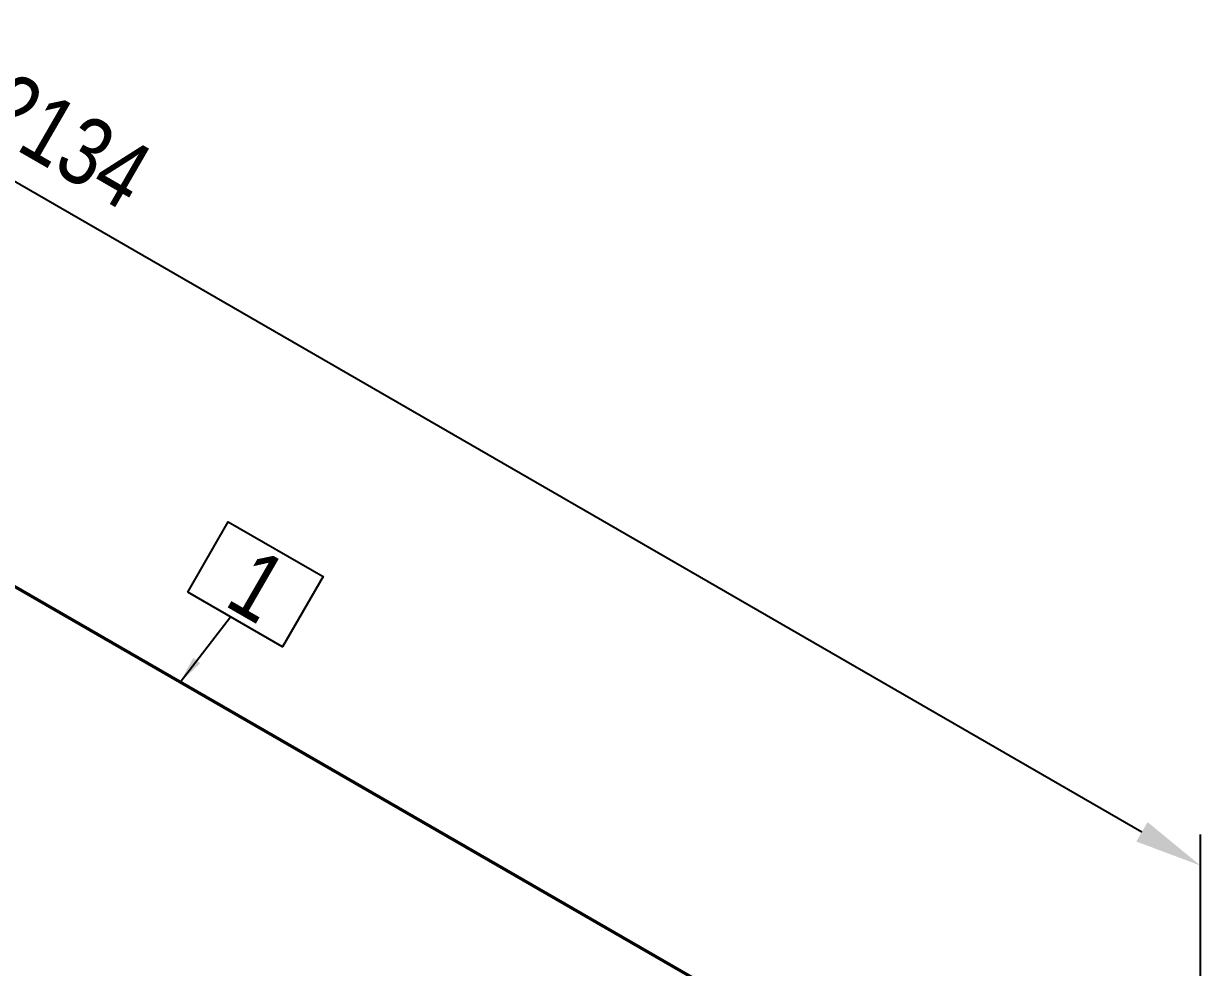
# Model space of a CAD drawing. Header units: millimetres. Extents: x 0 to 594, y 0 to 420.
# Drawn here: x 290.42 to 333.97, y 342.81 to 377.76 of the extents above; entities that cross this region are included whole.
import ezdxf
from ezdxf import colors
from ezdxf.entities.mleader import LeaderData, LeaderLine
from ezdxf.enums import TextEntityAlignment as Align
from ezdxf.math import Vec2, Vec3

# ---------------------------------------------------------------- set-up
doc = ezdxf.new("R2010")
doc.units = ezdxf.units.MM
doc.header["$LTSCALE"] = 0.25
doc.layers.add('주석', color=7, linetype='Continuous')
doc.layers.add('치수', color=1, linetype='Continuous')
doc.layers.add('파이프 작은 보어', color=30, linetype='Continuous', lineweight=50)
doc.styles.add('AdskIsoAnnotation', font='arial.ttf', dxfattribs={"width": 0.8, "height": 1})
doc.styles.add('AdskIsoMetric', font='arial.ttf', dxfattribs={"width": 0.8, "height": 2.5})
doc.styles.add('AdskIsoMetric-30', font='arial.ttf', dxfattribs={"width": 0.8, "height": 2.5})
doc.styles.get("Standard").update_dxf_attribs({"font": 'arial.ttf'})
doc.dimstyles.new('AdskIsoMetric', dxfattribs={"dimtxt": 2.5, "dimasz": 2.5, "dimexe": 1, "dimexo": 2, "dimgap": 0.8, "dimtad": 1, "dimdec": 0, "dimrnd": 1, "dimzin": 0, "dimdsep": 46, "dimtxsty": 'AdskIsoMetric', "dimcen": 0, "dimclrt": 7, "dimadec": 0, "dimazin": 0, "dimtfac": 1, "dimtdec": 0, "dimtmove": 1, "dimatfit": 3, "dimfxl": 0, "dimfrac": 2, "dimtolj": 1, "dimtzin": 0, "dimarcsym": 0})

# ---------------------------------------------------------------- blocks, each defined once
blk = doc.blocks.new('*D24')
at = {"layer": 'Defpoints', "color": 0}
for p in [(250.1137575086776, 380.0001245054708), (333.9715476140345, 346.5848068140912), (333.9715476139971, 331.5848068140912)]:
    blk.add_point(p, dxfattribs=at)
at = {"layer": '치수', "color": 0, "lineweight": -2}
for p, q in [((250.1137575086833, 382.3095255822311), (250.1137575087178, 396.1548250438508)), ((252.2788210181712, 393.7501245054625), (331.8064841045781, 347.8348068140994)), ((333.9715476140029, 333.8942078908514), (333.9715476140373, 347.7395073524713))]:
    blk.add_line(p, q, dxfattribs=at)
at = {"layer": '치수', "color": 0}
for points in [[(252.4871543515059, 394.1109684237052), (252.0704876848365, 393.3892805872197), (250.1137575087149, 395.0001245054707)], [(332.0148174379128, 348.1956507323422), (331.5981507712434, 347.4739628958567), (333.9715476140345, 346.5848068140912)]]:
    blk.add_solid(points, dxfattribs=at)
at = {"layer": '치수', "color": 7, "insert": (292.0426525613373, 373.4093629278705), "char_height": 2.5, "attachment_point": 5, "rotation": 329.9999999997816, "style": 'AdskIsoMetric-30'}
blk.add_mtext('\\A1;2134', dxfattribs=at)
blk = doc.blocks.new('AnnoRect')
at = {"color": 0, "linetype": 'ByBlock', "lineweight": -2}
blk.add_wipeout([(-0.8095147142857141, -0.5999939999999999), (-0.8095147142857141, 0.5999939999999997), (0.8095147142857136, 0.5999939999999997), (0.8095147142857136, -0.5999939999999997)], dxfattribs=at)
blk.add_lwpolyline([(-0.8095147142857141, -0.5999939999999999), (-0.8095147142857141, 0.5999940000000001), (0.8095147142857141, 0.5999940000000004), (0.8095147142857141, -0.5999939999999997)], close=True, dxfattribs=at)
at = {"color": 0, "linetype": 'ByBlock', "lineweight": -2, "style": 'AdskIsoAnnotation', "width": 0.8}
blk.add_attdef('XX', text='', height=1, dxfattribs=at).set_placement((0, 0), align=Align.MIDDLE_CENTER)

msp = doc.modelspace()

# ---------------------------------------------------------------- linework, layer by layer
at = {"layer": '파이프 작은 보어'}
msp.add_lwpolyline([(255.4170583675678, 376.9382623269703), (328.6682467551128, 334.646668992591)], dxfattribs=at)

# ---------------------------------------------------------------- dimensions: what is measured, and where the dimension line sits
at = {"layer": '치수'}
dim = msp.add_linear_dim(base=(333.9715476140345, 346.5848068140912), p1=(250.1137575086776, 380.0001245054708), p2=(333.9715476139971, 331.5848068140912), angle=329.9999999997816, text='2134', dimstyle='AdskIsoMetric', override={"dimtad": 0, "dimlfac": 22.0362501142279, "dimtxsty": 'AdskIsoMetric-30', "dimse1": 0, "dimse2": 0, "dimsd1": 0, "dimsd2": 0, "dimtmove": 1}, dxfattribs=at)
dim.commit()
dim.dimension.update_dxf_attribs({"geometry": '*D24', "text_midpoint": (292.0426525613373, 373.4093629278705), "dimtype": 160})

# ---------------------------------------------------------------- leaders
at = {"layer": '주석'}
ml = msp.add_multileader_mtext('Standard', dxfattribs=at)
ml.set_content('')
ml.set_leader_properties()
ml.build(insert=Vec2(0, 0))
ml.multileader.update_dxf_attribs({"dogleg_length": 0, "arrow_head_size": 0})
ctx = ml.context
ctx.base_point, ctx.arrow_head_size = Vec3(298.0782916887017, 355.800115054588), 0
notes = []
notes.append((ctx, [(0, (1, 1, 0), (298.0782916887017, 355.800115054588), (-1, 0), 0, [(0, [(296.2198362406095, 353.3807675380772)], 0, [])])]))
ctx.mtext, ml.multileader.dxf.content_type = None, 0
for ctx, leaders in notes:
    for number, flags, end, landing, length, lines in leaders:
        leader = LeaderData()
        leader.index, (leader.has_last_leader_line, leader.has_dogleg_vector, leader.attachment_direction) = number, flags
        leader.last_leader_point, leader.dogleg_vector, leader.dogleg_length = Vec3(end), Vec3(landing), length
        for number, points, colour, breaks in lines:
            line = LeaderLine()
            line.index, line.vertices, line.color, line.breaks = number, Vec3.list(points), colors.encode_raw_color(colour), breaks
            leader.lines.append(line)
        ctx.leaders.append(leader)

# ---------------------------------------------------------------- next in the draw order: block references
ref = msp.add_blockref('AnnoRect', (298.9999999999978, 357.0000000000005), dxfattribs=dict(at, xscale=2.500000000000001, yscale=2.500000000000001, zscale=2.500000000000001, rotation=329.9999999997816))
ref.add_attrib('XX_001', '1', (297.7899719999052, 356.249326914764), dxfattribs={"layer": '0', "color": 0, "linetype": 'ByBlock', "lineweight": -2, "height": 2.500000000000001, "rotation": 329.9999999997816, "style": 'AdskIsoAnnotation', "width": 0.8})

doc.saveas('drawing.dxf')
